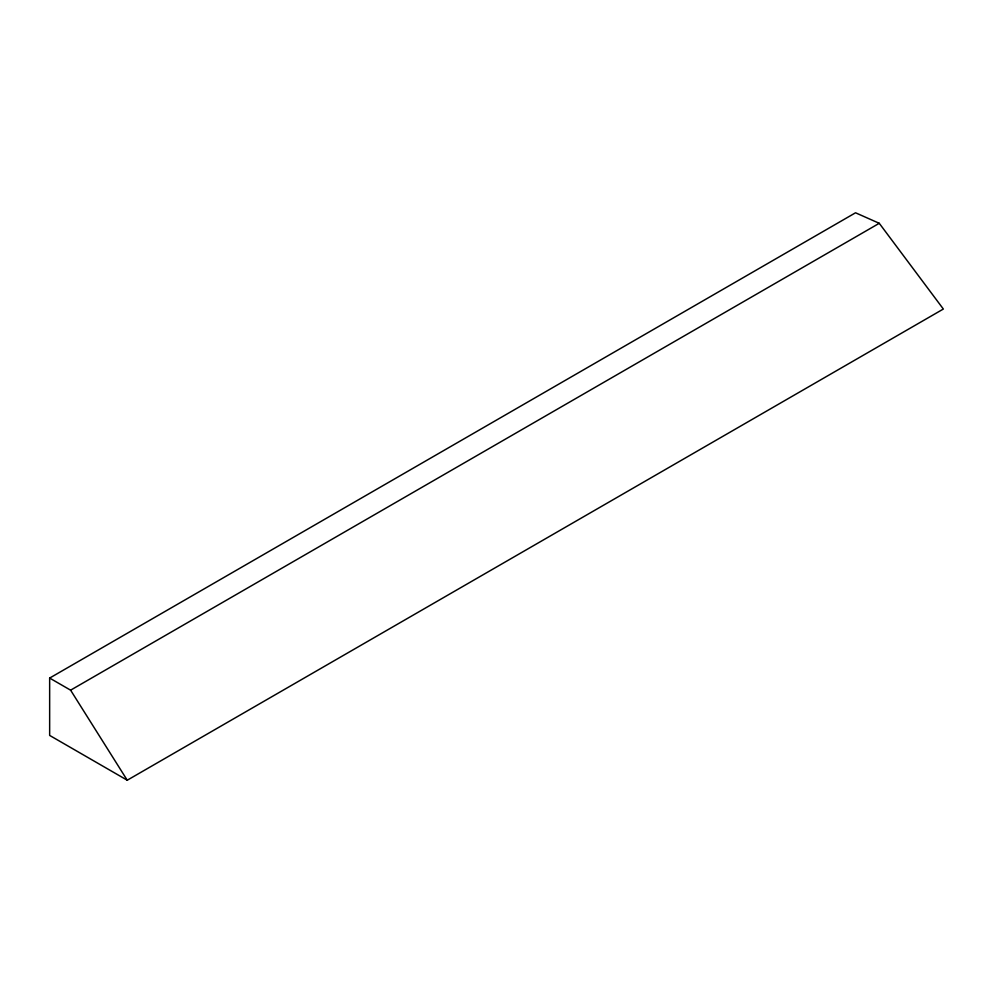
<?xml version="1.0" encoding="UTF-8"?>
<svg xmlns="http://www.w3.org/2000/svg" width="993" height="993" viewBox="0 0 993 993"><rect width="100%" height="100%" fill="white"/><g stroke="black" fill="none" stroke-linecap="round" stroke-linejoin="round"><path stroke-width="1.49" d="M49.65 678.07L855.544 212.787L879.264 223.301L943.35 309.034L127.241 780.213L49.65 735.416L49.65 678.07L70.602 690.172L127.241 780.213M70.602 690.172L879.264 223.301"/></g></svg>
